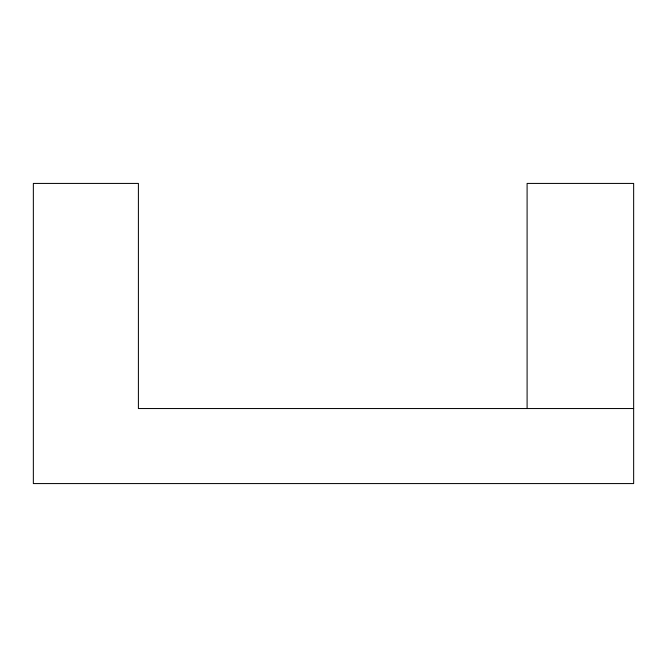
<?xml version="1.0" encoding="UTF-8"?>
<svg xmlns="http://www.w3.org/2000/svg" width="667" height="667" viewBox="0 0 667 667"><rect width="100%" height="100%" fill="white"/><g stroke="black" fill="none" stroke-linecap="round" stroke-linejoin="round"><path stroke-width="1" d="M633.65 408.538L138.403 408.538L138.403 183.425L33.35 183.425L33.35 483.575L633.65 483.575L633.65 183.425L527.097 183.425L527.097 408.538"/></g></svg>
